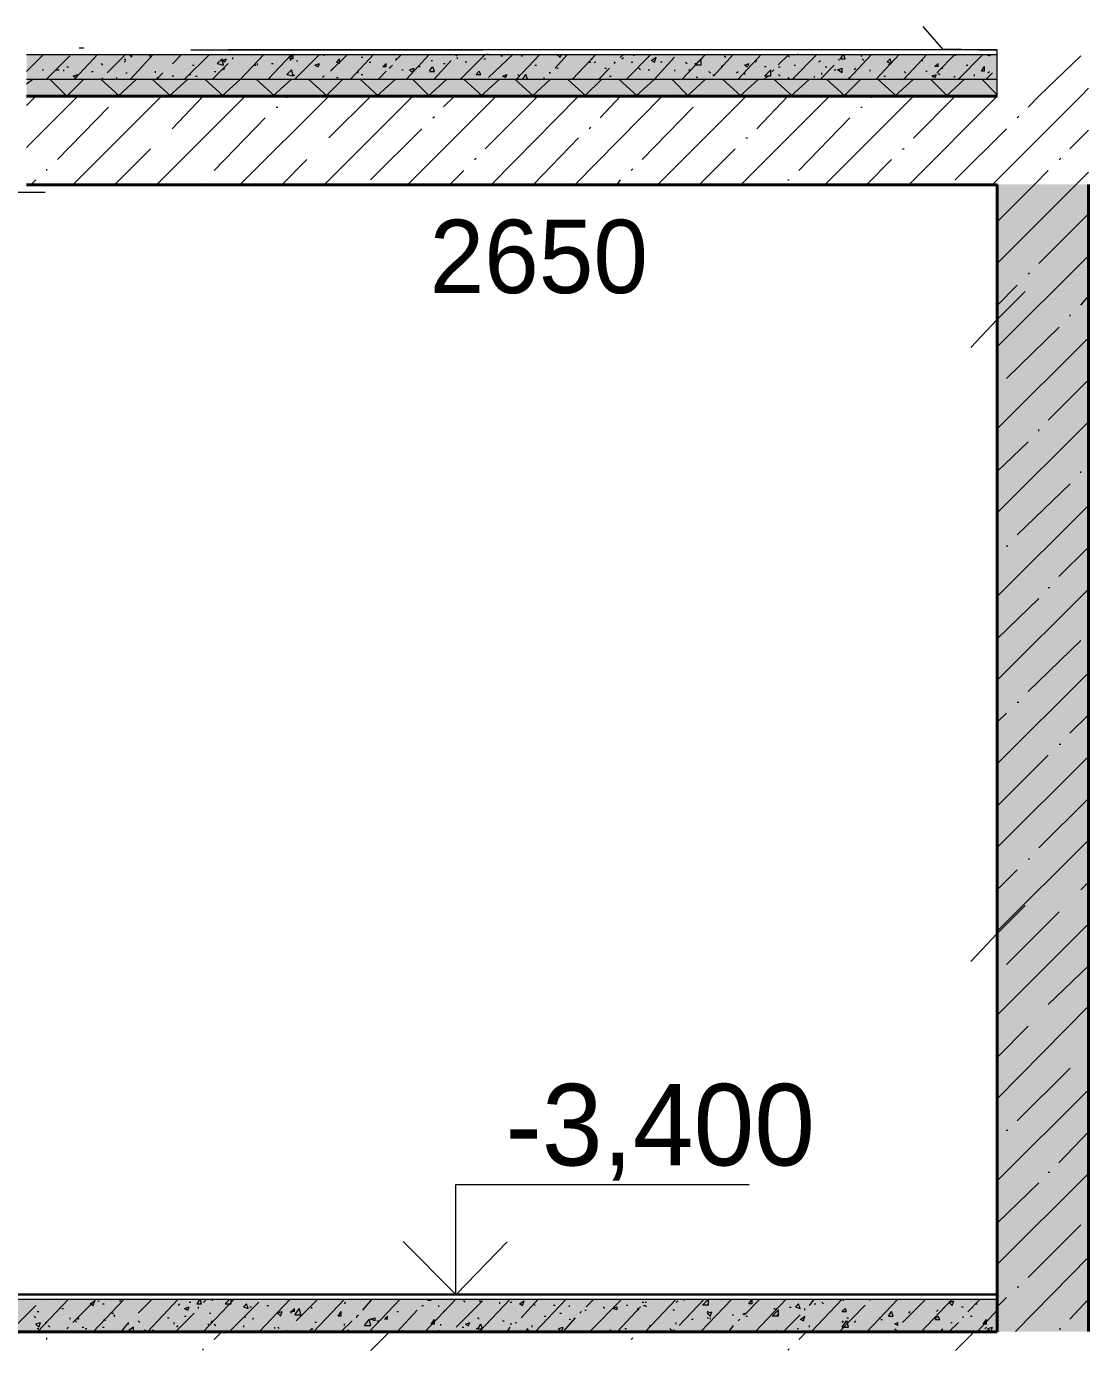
# Model space of a CAD drawing. Header units: millimetres. Extents: x -401725 to 250493, y 305116 to 802890.
# Drawn here: x -375103.129 to -375101.987, y 508948.439 to 508949.862 of the extents above; entities that cross this region are included whole.
import ezdxf

# ---------------------------------------------------------------- set-up
doc = ezdxf.new("R2010")
doc.units = ezdxf.units.MM
doc.layers.add('PDF _Геометрия', color=7, linetype='Continuous', true_color=0x1d1d1d)
doc.layers.add('PDF _Сплошная заливка', color=7, linetype='Continuous', true_color=0xffffff)
doc.layers.add('PDF _Текст', color=7, linetype='Continuous')

msp = doc.modelspace()

# ---------------------------------------------------------------- linework, layer by layer
at = {"color": 7, "lineweight": 30}
msp.add_lwpolyline([(-375103.4005, 508948.4991), (-375102.0854, 508948.499), (-375102.0857, 508949.6922), (-375103.1288, 508949.6922)], dxfattribs=at)
at = {"layer": 'PDF _Геометрия', "color": 7, "lineweight": 9}
for points in [[(-375102.1654, 508949.8623), (-375102.1438, 508949.8374)], [(-375103.1286, 508949.8323), (-375102.0854, 508949.8323), (-375102.0854, 508949.8373)], [(-375103.0672, 508949.8391), (-375103.0721, 508949.8391)], [(-375102.9521, 508949.8373), (-375102.8205, 508949.8373)], [(-375102.8922, 508949.8373), (-375102.9122, 508949.8373)], [(-375102.1053, 508949.8373), (-375102.0854, 508949.8373), (-375102.912, 508949.8373)], [(-375102.8721, 508949.8373), (-375102.8921, 508949.8373)], [(-375102.8522, 508949.8374), (-375102.5371, 508949.8374)], [(-375102.8203, 508949.8373), (-375102.6387, 508949.8373)], [(-375102.699, 508949.8374), (-375102.5806, 508949.8374)], [(-375102.5372, 508949.8374), (-375102.1438, 508949.8374)], [(-375102.1239, 508949.8375), (-375102.1439, 508949.8375)], [(-375103.1286, 508949.8057), (-375102.0854, 508949.8057), (-375102.0854, 508949.8323)], [(-375102.0854, 508949.7872), (-375102.0854, 508949.8057)], [(-375103.1287, 508949.7872), (-375102.0854, 508949.7872)], [(-375103.0422, 508949.6924), (-375103.1088, 508949.6924)], [(-375102.1755, 508949.6925), (-375102.9639, 508949.6925)], [(-375102.0854, 508949.5739), (-375102.0854, 508949.6922)], [(-375102.0854, 508949.4957), (-375102.0854, 508949.5739)], [(-375101.9873, 508949.5742), (-375101.9873, 508949.4958)], [(-375105.2737, 508948.499), (-375102.0854, 508948.499), (-375102.0854, 508949.4956)], [(-375102.0854, 508948.929), (-375102.0854, 508948.8873), (-375102.0854, 508948.8406)], [(-375102.6673, 508948.4991), (-375102.6673, 508948.6175)], [(-375102.6672, 508948.6174), (-375102.3521, 508948.6174)], [(-375105.2737, 508948.4939), (-375102.0854, 508948.4939), (-375102.0854, 508948.499)], [(-375102.8553, 508948.4989), (-375102.7887, 508948.4989)], [(-375102.7889, 508948.4991), (-375102.6673, 508948.4991)], [(-375102.7272, 508948.4992), (-375102.6088, 508948.4992)], [(-375102.0854, 508948.459), (-375102.0854, 508948.4939)], [(-375105.2737, 508948.459), (-375102.0854, 508948.459)]]:
    msp.add_lwpolyline(points, dxfattribs=at)
at = {"layer": 'PDF _Геометрия', "lineweight": 9}
for points in [[(-375103.1288, 508949.8139), (-375103.1104, 508949.8323)], [(-375103.1072, 508949.8057), (-375103.0821, 508949.8307)], [(-375103.0773, 508949.8057), (-375103.0522, 508949.8325)], [(-375103.0587, 508949.8206), (-375103.0587, 508949.8206)], [(-375103.0487, 508949.8224), (-375103.0471, 508949.8207)], [(-375103.042, 508949.8123), (-375103.0221, 508949.8324)], [(-375103.0405, 508949.8258), (-375103.0405, 508949.8258)], [(-375103.0237, 508949.8272), (-375103.0221, 508949.8272)], [(-375103.0237, 508949.8239), (-375103.0221, 508949.8256)], [(-375103.0189, 508949.8325), (-375103.0155, 508949.8291)], [(-375103.0188, 508949.8323), (-375103.0188, 508949.8323)], [(-375103.0171, 508949.8058), (-375102.9922, 508949.8324)], [(-375103.0155, 508949.8291), (-375103.0155, 508949.8325)], [(-375103.0071, 508949.829), (-375103.0071, 508949.829)], [(-375102.9971, 508949.8306), (-375102.9954, 508949.8306)], [(-375102.987, 508949.8306), (-375102.987, 508949.8306)], [(-375102.972, 508949.8222), (-375102.962, 508949.8322)], [(-375102.9588, 508949.8056), (-375102.9321, 508949.8323)], [(-375102.9504, 508949.8207), (-375102.9487, 508949.8207)], [(-375102.9287, 508949.8057), (-375102.912, 508949.8224)], [(-375102.9239, 508949.8225), (-375102.9172, 508949.8208)], [(-375102.9238, 508949.8223), (-375102.9188, 508949.8273)], [(-375102.9172, 508949.8208), (-375102.9189, 508949.8275)], [(-375102.9189, 508949.8258), (-375102.9139, 508949.8274)], [(-375102.9189, 508949.8258), (-375102.9156, 508949.8241)], [(-375102.9156, 508949.8241), (-375102.9139, 508949.8274)], [(-375102.9088, 508949.8273), (-375102.9088, 508949.8273)], [(-375102.9071, 508949.8273), (-375102.9071, 508949.829)], [(-375102.8988, 508949.8057), (-375102.8737, 508949.8323)], [(-375102.8922, 508949.8325), (-375102.8922, 508949.8325)], [(-375102.8922, 508949.8325), (-375102.8922, 508949.8325)], [(-375102.8838, 508949.8207), (-375102.8822, 508949.8207)], [(-375102.8805, 508949.8207), (-375102.8805, 508949.8223)], [(-375102.8689, 508949.8057), (-375102.8438, 508949.8323)], [(-375102.8653, 508949.8223), (-375102.8637, 508949.8223)], [(-375102.8422, 508949.8275), (-375102.8456, 508949.8275), (-375102.8422, 508949.8325)], [(-375102.8455, 508949.8258), (-375102.8438, 508949.8275)], [(-375102.8422, 508949.8275), (-375102.8422, 508949.8325)], [(-375102.8422, 508949.8325), (-375102.8422, 508949.8325)], [(-375102.8403, 508949.8056), (-375102.8137, 508949.8322)], [(-375102.8387, 508949.8255), (-375102.8371, 508949.8255)], [(-375102.8189, 508949.8207), (-375102.8156, 508949.8192)], [(-375102.8187, 508949.8207), (-375102.8137, 508949.8223)], [(-375102.8154, 508949.819), (-375102.8137, 508949.8223)], [(-375102.8088, 508949.8307), (-375102.8088, 508949.8323)], [(-375102.8055, 508949.8308), (-375102.8055, 508949.8308)], [(-375102.802, 508949.8141), (-375102.7838, 508949.8323)], [(-375102.7922, 508949.8224), (-375102.7956, 508949.824), (-375102.7922, 508949.8274)], [(-375102.7922, 508949.8224), (-375102.7922, 508949.8274)], [(-375102.7805, 508949.8057), (-375102.7556, 508949.8324)], [(-375102.7689, 508949.8291), (-375102.7672, 508949.8291)], [(-375102.7605, 508949.824), (-375102.7588, 508949.824)], [(-375102.7422, 508949.819), (-375102.7456, 508949.819), (-375102.7422, 508949.8224)], [(-375102.7422, 508949.819), (-375102.7422, 508949.8224)], [(-375102.7371, 508949.819), (-375102.7355, 508949.8207)], [(-375102.7322, 508949.8274), (-375102.7306, 508949.8274)], [(-375102.7321, 508949.8257), (-375102.7254, 508949.8324)], [(-375102.7205, 508949.8058), (-375102.6955, 508949.8325)], [(-375102.7189, 508949.8307), (-375102.7189, 508949.8307)], [(-375102.702, 508949.8222), (-375102.702, 508949.8222)], [(-375102.6939, 508949.8258), (-375102.6923, 508949.8258)], [(-375102.6905, 508949.8057), (-375102.6722, 508949.8257)], [(-375102.6806, 508949.8226), (-375102.6789, 508949.8226)], [(-375102.667, 508949.8305), (-375102.6654, 508949.8322)], [(-375102.6654, 508949.8274), (-375102.6654, 508949.8289)], [(-375102.6622, 508949.8057), (-375102.6355, 508949.8324)], [(-375102.6573, 508949.8242), (-375102.6556, 508949.8242)], [(-375102.6372, 508949.8274), (-375102.6355, 508949.8274)], [(-375102.6339, 508949.8324), (-375102.6322, 508949.8324)], [(-375102.6322, 508949.8074), (-375102.6056, 508949.8325)], [(-375102.619, 508949.8308), (-375102.6173, 508949.8308)], [(-375102.6189, 508949.8225), (-375102.6189, 508949.8225)], [(-375102.602, 508949.8055), (-375102.5771, 508949.8323)], [(-375102.5972, 508949.8308), (-375102.5955, 508949.8308)], [(-375102.5823, 508949.8207), (-375102.5806, 508949.8207)], [(-375102.5605, 508949.8175), (-375102.5472, 508949.8323)], [(-375102.559, 508949.8325), (-375102.5556, 508949.8291)], [(-375102.5589, 508949.8291), (-375102.5589, 508949.8291)], [(-375102.5554, 508949.8289), (-375102.5537, 508949.8323)], [(-375102.542, 508949.8056), (-375102.517, 508949.8323)], [(-375102.5239, 508949.824), (-375102.5222, 508949.824)], [(-375102.5223, 508949.8274), (-375102.5206, 508949.8274)], [(-375102.5187, 508949.824), (-375102.517, 508949.824)], [(-375102.4973, 508949.8225), (-375102.4956, 508949.8242)], [(-375102.4905, 508949.829), (-375102.4871, 508949.8323)], [(-375102.4888, 508949.8274), (-375102.4871, 508949.829)], [(-375102.484, 508949.8057), (-375102.4573, 508949.8324)], [(-375102.4839, 508949.8258), (-375102.4839, 508949.8258)], [(-375102.4804, 508949.8322), (-375102.4787, 508949.8322)], [(-375102.4788, 508949.824), (-375102.4771, 508949.824)], [(-375102.4787, 508949.8322), (-375102.4787, 508949.8322)], [(-375102.4772, 508949.8324), (-375102.4755, 508949.8307)], [(-375102.4605, 508949.8258), (-375102.4605, 508949.8258)], [(-375102.4572, 508949.8257), (-375102.4521, 508949.8291)], [(-375102.4571, 508949.8257), (-375102.4537, 508949.824)], [(-375102.4539, 508949.8058), (-375102.4323, 508949.8291)], [(-375102.4538, 508949.824), (-375102.4521, 508949.8291)], [(-375102.4473, 508949.8241), (-375102.4456, 508949.8241)], [(-375102.4339, 508949.8291), (-375102.4339, 508949.8291)], [(-375102.4239, 508949.8058), (-375102.3989, 508949.8323)], [(-375102.4204, 508949.824), (-375102.4187, 508949.8223)], [(-375102.4106, 508949.8224), (-375102.4089, 508949.8224)], [(-375102.4037, 508949.8206), (-375102.4103, 508949.8206), (-375102.4037, 508949.8274)], [(-375102.4037, 508949.8206), (-375102.4037, 508949.8274)], [(-375102.3904, 508949.809), (-375102.3687, 508949.8324)], [(-375102.3821, 508949.819), (-375102.3804, 508949.8207)], [(-375102.3788, 508949.8307), (-375102.3771, 508949.8291)], [(-375102.3722, 508949.8208), (-375102.3722, 508949.8208)], [(-375102.3637, 508949.8056), (-375102.3388, 508949.8325)], [(-375102.3572, 508949.8207), (-375102.3538, 508949.819)], [(-375102.357, 508949.8207), (-375102.3521, 508949.8224)], [(-375102.3538, 508949.819), (-375102.3521, 508949.8224)], [(-375102.3454, 508949.8239), (-375102.3437, 508949.8256)], [(-375102.3207, 508949.8209), (-375102.3089, 508949.8324)], [(-375102.3089, 508949.8292), (-375102.3089, 508949.8307)], [(-375102.3055, 508949.8057), (-375102.2788, 508949.8324)], [(-375102.3038, 508949.8206), (-375102.3021, 508949.8206)], [(-375102.3006, 508949.8324), (-375102.2989, 508949.8324)], [(-375102.2989, 508949.8324), (-375102.2989, 508949.8324)], [(-375102.2772, 508949.8241), (-375102.2755, 508949.8256)], [(-375102.2755, 508949.8057), (-375102.2606, 508949.8208)], [(-375102.2554, 508949.8257), (-375102.2554, 508949.8274)], [(-375102.2539, 508949.8275), (-375102.2505, 508949.8324)], [(-375102.2538, 508949.8275), (-375102.2489, 508949.8275)], [(-375102.2489, 508949.8275), (-375102.2506, 508949.8324)], [(-375102.2505, 508949.8324), (-375102.2505, 508949.8324)], [(-375102.2454, 508949.8055), (-375102.2204, 508949.8323)], [(-375102.2321, 508949.8307), (-375102.2304, 508949.8307)], [(-375102.2305, 508949.8274), (-375102.2288, 508949.8256)], [(-375102.2155, 508949.8056), (-375102.1905, 508949.8324)], [(-375102.204, 508949.824), (-375102.2005, 508949.8274)], [(-375102.2038, 508949.8241), (-375102.1989, 508949.8225)], [(-375102.2022, 508949.8208), (-375102.2005, 508949.8225)], [(-375102.1989, 508949.8225), (-375102.2006, 508949.8275)], [(-375102.1857, 508949.8058), (-375102.1606, 508949.8324)], [(-375102.1672, 508949.8258), (-375102.1655, 508949.8258)], [(-375102.1489, 508949.8192), (-375102.1523, 508949.8192), (-375102.1489, 508949.8224)], [(-375102.1504, 508949.8124), (-375102.1305, 508949.8324)], [(-375102.1489, 508949.8192), (-375102.1489, 508949.8224)], [(-375102.1305, 508949.8307), (-375102.1288, 508949.8325)], [(-375102.1272, 508949.8058), (-375102.1006, 508949.8325)], [(-375102.1189, 508949.8208), (-375102.1171, 508949.8208)], [(-375102.0972, 508949.8323), (-375102.0938, 508949.8308)], [(-375102.0939, 508949.8306), (-375102.0921, 508949.8323)], [(-375102.0405, 508949.7872), (-375101.9954, 508949.8306)], [(-375103.112, 508949.8155), (-375103.1104, 508949.8155)], [(-375103.0971, 508949.8156), (-375103.0954, 508949.8156)], [(-375103.0954, 508949.8157), (-375103.0938, 508949.8157)], [(-375103.0889, 508949.8158), (-375103.0889, 508949.8141)], [(-375103.0854, 508949.819), (-375103.0837, 508949.819)], [(-375103.0789, 508949.8092), (-375103.0756, 508949.8074)], [(-375103.0787, 508949.809), (-375103.0737, 508949.8106)], [(-375103.0753, 508949.8073), (-375103.0737, 508949.8106)], [(-375103.0588, 508949.8139), (-375103.0571, 508949.8139)], [(-375103.0471, 508949.8056), (-375103.0471, 508949.8072)], [(-375103.0321, 508949.8073), (-375103.0321, 508949.8056)], [(-375103.0221, 508949.8124), (-375103.0204, 508949.8124)], [(-375102.9905, 508949.8141), (-375102.9905, 508949.8124)], [(-375102.9888, 508949.8058), (-375102.9821, 508949.8124)], [(-375102.9887, 508949.8073), (-375102.987, 508949.8073)], [(-375102.9838, 508949.8106), (-375102.9838, 508949.8106)], [(-375102.9772, 508949.8175), (-375102.9772, 508949.8175)], [(-375102.9721, 508949.8091), (-375102.9704, 508949.8091)], [(-375102.9539, 508949.8108), (-375102.9522, 508949.8108)], [(-375102.9522, 508949.8125), (-375102.9522, 508949.8125)], [(-375102.9471, 508949.809), (-375102.9454, 508949.809)], [(-375102.927, 508949.8139), (-375102.9253, 508949.8139)], [(-375102.9172, 508949.8158), (-375102.9156, 508949.8174)], [(-375102.9088, 508949.8073), (-375102.9088, 508949.8073)], [(-375102.8489, 508949.8108), (-375102.8438, 508949.8158)], [(-375102.8489, 508949.8107), (-375102.8422, 508949.8091)], [(-375102.8422, 508949.8091), (-375102.8439, 508949.8158)], [(-375102.8423, 508949.8107), (-375102.8406, 508949.8091)], [(-375102.8105, 508949.8074), (-375102.8088, 508949.8091)], [(-375102.8072, 508949.8091), (-375102.8072, 508949.8091)], [(-375102.8004, 508949.8172), (-375102.8004, 508949.8157)], [(-375102.7955, 508949.8075), (-375102.7939, 508949.8075)], [(-375102.7738, 508949.8123), (-375102.7721, 508949.814)], [(-375102.7689, 508949.8108), (-375102.7672, 508949.8108)], [(-375102.7506, 508949.8058), (-375102.7422, 508949.8142)], [(-375102.7388, 508949.8173), (-375102.7371, 508949.819)], [(-375102.7255, 508949.8156), (-375102.7238, 508949.8156)], [(-375102.7171, 508949.8157), (-375102.7121, 508949.8174)], [(-375102.7171, 508949.8155), (-375102.7137, 508949.8124)], [(-375102.7138, 508949.8124), (-375102.7121, 508949.8174)], [(-375102.7072, 508949.8191), (-375102.7056, 508949.8191)], [(-375102.6956, 508949.8142), (-375102.6923, 508949.819)], [(-375102.6954, 508949.814), (-375102.6904, 508949.814)], [(-375102.6904, 508949.814), (-375102.692, 508949.819)], [(-375102.6456, 508949.8107), (-375102.6423, 508949.8141)], [(-375102.6454, 508949.8107), (-375102.6404, 508949.8107)], [(-375102.6404, 508949.8107), (-375102.6421, 508949.8139)], [(-375102.6306, 508949.809), (-375102.6306, 508949.809)], [(-375102.6172, 508949.809), (-375102.6121, 508949.8107)], [(-375102.6171, 508949.809), (-375102.6137, 508949.8074)], [(-375102.6138, 508949.8074), (-375102.6121, 508949.8107)], [(-375102.6005, 508949.8107), (-375102.5988, 508949.8091)], [(-375102.5955, 508949.8141), (-375102.5955, 508949.8141)], [(-375102.5954, 508949.8055), (-375102.592, 508949.8106)], [(-375102.5904, 508949.8057), (-375102.5921, 508949.8106)], [(-375102.5722, 508949.8058), (-375102.5722, 508949.8074)], [(-375102.5589, 508949.8191), (-375102.5589, 508949.8191)], [(-375102.5589, 508949.8174), (-375102.5572, 508949.8174)], [(-375102.5488, 508949.8141), (-375102.5488, 508949.8141)], [(-375102.5439, 508949.8192), (-375102.5439, 508949.8192)], [(-375102.5222, 508949.8174), (-375102.5222, 508949.8174)], [(-375102.5137, 508949.8057), (-375102.5021, 508949.8174)], [(-375102.507, 508949.8173), (-375102.5054, 508949.8173)], [(-375102.5021, 508949.8089), (-375102.5005, 508949.8089)], [(-375102.4706, 508949.8175), (-375102.4689, 508949.8158)], [(-375102.4606, 508949.8157), (-375102.4589, 508949.8157)], [(-375102.4521, 508949.8106), (-375102.4521, 508949.8106)], [(-375102.4323, 508949.8158), (-375102.4323, 508949.8141)], [(-375102.4171, 508949.8157), (-375102.4154, 508949.8157)], [(-375102.409, 508949.8076), (-375102.4073, 508949.8076)], [(-375102.3954, 508949.8139), (-375102.3937, 508949.8122)], [(-375102.3904, 508949.8091), (-375102.3904, 508949.8106)], [(-375102.3655, 508949.8125), (-375102.3638, 508949.814)], [(-375102.357, 508949.8123), (-375102.357, 508949.8106)], [(-375102.3356, 508949.8191), (-375102.3339, 508949.8191)], [(-375102.3288, 508949.809), (-375102.3354, 508949.809), (-375102.3288, 508949.8156)], [(-375102.3354, 508949.8055), (-375102.332, 508949.8089)], [(-375102.3288, 508949.809), (-375102.3288, 508949.8156)], [(-375102.3272, 508949.814), (-375102.3255, 508949.8157)], [(-375102.3204, 508949.819), (-375102.3187, 508949.819)], [(-375102.3204, 508949.8107), (-375102.3187, 508949.809)], [(-375102.3106, 508949.8123), (-375102.3106, 508949.8123)], [(-375102.3106, 508949.8058), (-375102.3089, 508949.8075)], [(-375102.2973, 508949.8175), (-375102.2973, 508949.8175)], [(-375102.282, 508949.8089), (-375102.282, 508949.8073)], [(-375102.2739, 508949.8107), (-375102.2739, 508949.8124)], [(-375102.2704, 508949.819), (-375102.2687, 508949.819)], [(-375102.2607, 508949.8158), (-375102.2589, 508949.8158)], [(-375102.2522, 508949.8123), (-375102.2571, 508949.8157), (-375102.2522, 508949.8174)], [(-375102.2522, 508949.8123), (-375102.2522, 508949.8174)], [(-375102.2454, 508949.8073), (-375102.2437, 508949.8056)], [(-375102.2389, 508949.8158), (-375102.2372, 508949.8173)], [(-375102.2223, 508949.8158), (-375102.2223, 508949.8141)], [(-375102.2071, 508949.8089), (-375102.2054, 508949.8089)], [(-375102.1955, 508949.7874), (-375102.1755, 508949.8058)], [(-375102.1854, 508949.8139), (-375102.1837, 508949.8122)], [(-375102.1623, 508949.8142), (-375102.1606, 508949.8142)], [(-375102.1556, 508949.809), (-375102.1522, 508949.8073)], [(-375102.1555, 508949.8091), (-375102.1506, 508949.8108)], [(-375102.1554, 508949.8074), (-375102.1554, 508949.8074)], [(-375102.1523, 508949.8074), (-375102.1506, 508949.8108)], [(-375102.1487, 508949.8122), (-375102.147, 508949.8107)], [(-375102.1455, 508949.8174), (-375102.1438, 508949.8174)], [(-375102.1322, 508949.8073), (-375102.1305, 508949.809)], [(-375102.1103, 508949.8107), (-375102.1103, 508949.809)], [(-375102.0989, 508949.8141), (-375102.1024, 508949.8141), (-375102.0989, 508949.8192)], [(-375102.0989, 508949.8141), (-375102.0989, 508949.8192)], [(-375102.0972, 508949.8057), (-375102.0905, 508949.8124)], [(-375102.0955, 508949.8123), (-375102.0938, 508949.814)], [(-375102.0854, 508949.8173), (-375102.0854, 508949.819)], [(-375103.1287, 508949.8006), (-375103.122, 508949.8055)], [(-375103.0854, 508949.7873), (-375103.1036, 508949.8055)], [(-375103.0854, 508949.7874), (-375103.0672, 508949.8057)], [(-375103.0289, 508949.7875), (-375103.0488, 508949.8058)], [(-375103.0303, 508949.7873), (-375103.0104, 508949.8056)], [(-375102.9737, 508949.7873), (-375102.9937, 508949.8056)], [(-375102.9755, 508949.7873), (-375102.9555, 508949.8057)], [(-375102.9172, 508949.7874), (-375102.9372, 508949.8058)], [(-375102.9187, 508949.7873), (-375102.8987, 508949.8057)], [(-375102.862, 508949.7874), (-375102.8821, 508949.8056)], [(-375102.8639, 508949.7874), (-375102.8438, 508949.8057)], [(-375102.8055, 508949.7875), (-375102.8256, 508949.8057)], [(-375102.8071, 508949.7873), (-375102.7887, 508949.8056)], [(-375102.7504, 508949.7872), (-375102.7703, 508949.8057)], [(-375102.7521, 508949.7875), (-375102.7322, 508949.8058)], [(-375102.6955, 508949.7875), (-375102.7138, 508949.8058)], [(-375102.697, 508949.7872), (-375102.677, 508949.8057)], [(-375102.6387, 508949.7873), (-375102.6588, 508949.8057)], [(-375102.6406, 508949.7873), (-375102.6205, 508949.8057)], [(-375102.5839, 508949.7874), (-375102.6039, 508949.8057)], [(-375102.5854, 508949.7872), (-375102.5654, 508949.8056)], [(-375102.5271, 508949.7874), (-375102.5472, 508949.8056)], [(-375102.5289, 508949.7875), (-375102.5105, 508949.8057)], [(-375102.4722, 508949.7873), (-375102.4921, 508949.8058)], [(-375102.4737, 508949.7873), (-375102.4537, 508949.8055)], [(-375102.4171, 508949.7873), (-375102.4353, 508949.8055)], [(-375102.4188, 508949.7875), (-375102.3989, 508949.8058)], [(-375102.3606, 508949.7874), (-375102.3806, 508949.8057)], [(-375102.3621, 508949.7873), (-375102.3421, 508949.8056)], [(-375102.3054, 508949.7873), (-375102.3254, 508949.8056)], [(-375102.3073, 508949.7874), (-375102.2872, 508949.8058)], [(-375102.2489, 508949.7874), (-375102.269, 508949.8057)], [(-375102.2504, 508949.7873), (-375102.2321, 508949.8057)], [(-375102.1937, 508949.7873), (-375102.2137, 508949.8056)], [(-375102.1389, 508949.7873), (-375102.1571, 508949.8058)], [(-375102.1404, 508949.7872), (-375102.1204, 508949.8057)], [(-375102.0854, 508949.7889), (-375102.1021, 508949.8057)], [(-375101.9957, 508949.7875), (-375101.9873, 508949.7958)], [(-375103.1287, 508949.7773), (-375103.1188, 508949.7874)], [(-375103.1286, 508949.7323), (-375103.0737, 508949.7872)], [(-375103.0788, 508949.6922), (-375102.9838, 508949.7873)], [(-375103.0289, 508949.7858), (-375103.0289, 508949.7875)], [(-375102.9888, 508949.6923), (-375102.8938, 508949.7875)], [(-375102.9723, 508949.7524), (-375102.9389, 508949.7874)], [(-375102.899, 508949.6924), (-375102.8039, 508949.7875)], [(-375102.8487, 508949.7857), (-375102.8487, 508949.7872)], [(-375102.8087, 508949.6922), (-375102.7137, 508949.7874)], [(-375102.8039, 508949.7424), (-375102.7588, 508949.7873)], [(-375102.7189, 508949.6923), (-375102.6238, 508949.7873)], [(-375102.6805, 508949.7758), (-375102.6689, 508949.7874)], [(-375102.6357, 508949.7308), (-375102.5806, 508949.7859)], [(-375102.6288, 508949.6924), (-375102.5355, 508949.7873)], [(-375102.5389, 508949.6925), (-375102.4456, 508949.7874)], [(-375102.512, 508949.7639), (-375102.4904, 508949.7874)], [(-375102.4503, 508949.6923), (-375102.3554, 508949.7873)], [(-375102.4005, 508949.7858), (-375102.4005, 508949.7875)], [(-375102.3605, 508949.6924), (-375102.2655, 508949.7874)], [(-375102.3438, 508949.7524), (-375102.3106, 508949.7874)], [(-375102.2705, 508949.6925), (-375102.1755, 508949.7874)], [(-375102.2204, 508949.7856), (-375102.2204, 508949.7873)], [(-375102.1804, 508949.6922), (-375102.0854, 508949.7872)], [(-375102.1755, 508949.7423), (-375102.1305, 508949.7873)], [(-375102.0903, 508949.6923), (-375101.9954, 508949.7872)], [(-375102.0522, 508949.7757), (-375102.0405, 508949.7874)], [(-375103.0955, 508949.7191), (-375103.0405, 508949.7757)], [(-375102.927, 508949.7073), (-375102.8721, 508949.7639)], [(-375102.8605, 508949.7756), (-375102.8588, 508949.7756)], [(-375102.692, 508949.7639), (-375102.6904, 508949.7656)], [(-375102.4672, 508949.7191), (-375102.4122, 508949.7757)], [(-375102.2987, 508949.7073), (-375102.2437, 508949.7639)], [(-375102.2321, 508949.7756), (-375102.2304, 508949.7756)], [(-375102.064, 508949.7641), (-375102.0623, 508949.7658)], [(-375102.759, 508949.6974), (-375102.7039, 508949.7524)], [(-375102.5239, 508949.7525), (-375102.5222, 508949.754)], [(-375102.1306, 508949.6974), (-375102.0756, 508949.7524)], [(-375102.0073, 508949.7308), (-375101.9873, 508949.7509)], [(-375102.9838, 508949.7424), (-375102.9838, 508949.7424)], [(-375102.5839, 508949.6924), (-375102.5355, 508949.7425)], [(-375102.3555, 508949.7424), (-375102.3538, 508949.7424)], [(-375103.0337, 508949.6923), (-375102.9954, 508949.7306)], [(-375102.8156, 508949.7307), (-375102.8156, 508949.7307)], [(-375102.6472, 508949.7191), (-375102.6455, 508949.7208)], [(-375102.4054, 508949.6924), (-375102.3671, 508949.7307)], [(-375102.1873, 508949.7308), (-375102.1856, 508949.7308)], [(-375102.0189, 508949.719), (-375102.0172, 508949.7207)], [(-375103.1071, 508949.7074), (-375103.1071, 508949.709)], [(-375102.8539, 508949.6924), (-375102.8273, 508949.7191)], [(-375102.6738, 508949.6924), (-375102.6588, 508949.7074)], [(-375102.4788, 508949.7074), (-375102.4771, 508949.7091)], [(-375102.2257, 508949.6924), (-375102.1989, 508949.7191)], [(-375102.0455, 508949.6923), (-375102.0305, 508949.7074)], [(-375103.1237, 508949.6923), (-375103.1188, 508949.6974)], [(-375102.9389, 508949.6974), (-375102.9389, 508949.6974)], [(-375102.4938, 508949.6923), (-375102.4904, 508949.6974)], [(-375102.3106, 508949.6974), (-375102.3089, 508949.6974)], [(-375102.0856, 508949.6074), (-375102.0006, 508949.6924)], [(-375102.0855, 508949.6524), (-375102.0454, 508949.6923)], [(-375102.0007, 508949.6924), (-375101.9873, 508949.7058)], [(-375102.0406, 508949.6074), (-375101.9873, 508949.6609)], [(-375102.0857, 508949.5174), (-375101.9873, 508949.6158)], [(-375102.0523, 508949.5959), (-375102.0506, 508949.5974)], [(-375102.0856, 508949.5624), (-375102.0639, 508949.5841)], [(-375101.9957, 508949.5625), (-375101.9873, 508949.5724)], [(-375102.0071, 508949.5507), (-375102.0071, 508949.5523)], [(-375102.0755, 508949.484), (-375102.0188, 508949.539)], [(-375102.0857, 508949.4292), (-375101.9873, 508949.5276)], [(-375102.0306, 508949.4391), (-375101.9873, 508949.4825)], [(-375102.0857, 508949.3392), (-375101.9873, 508949.4374)], [(-375102.0405, 508949.4273), (-375102.0405, 508949.4291)], [(-375102.0856, 508949.384), (-375102.0522, 508949.4157)], [(-375101.9954, 508949.3824), (-375101.9954, 508949.3839)], [(-375102.0638, 508949.3157), (-375102.0071, 508949.3707)], [(-375102.0857, 508949.2492), (-375101.9873, 508949.3474)], [(-375102.0757, 508949.3041), (-375102.0739, 508949.3041)], [(-375102.019, 508949.2708), (-375101.9873, 508949.3025)], [(-375102.0857, 508949.1591), (-375101.9873, 508949.2575)], [(-375102.0306, 508949.2591), (-375102.0288, 508949.2591)], [(-375102.0855, 508949.204), (-375102.0405, 508949.2473)], [(-375102.0522, 508949.1473), (-375101.9954, 508949.2023)], [(-375102.0857, 508949.0691), (-375101.9873, 508949.1675)], [(-375102.0855, 508949.1142), (-375102.0756, 508949.1241)], [(-375102.064, 508949.1358), (-375102.0623, 508949.1358)], [(-375102.0073, 508949.1025), (-375101.9873, 508949.1224)], [(-375102.0189, 508949.0908), (-375102.0172, 508949.0908)], [(-375102.0857, 508948.9791), (-375101.9873, 508949.0775)], [(-375102.0854, 508949.0241), (-375102.0305, 508949.079)], [(-375102.0406, 508948.9791), (-375101.9873, 508949.0324)], [(-375102.0857, 508948.8892), (-375101.9873, 508948.9875)], [(-375102.0523, 508948.9674), (-375102.0506, 508948.9674)], [(-375102.0856, 508948.9342), (-375102.0639, 508948.9557)], [(-375101.9957, 508948.934), (-375101.9873, 508948.9425)], [(-375102.0755, 508948.8539), (-375102.0188, 508948.9106)], [(-375102.0071, 508948.9223), (-375102.0071, 508948.9223)], [(-375102.0857, 508948.7992), (-375101.9873, 508948.8976)], [(-375102.0306, 508948.8108), (-375101.9873, 508948.8525)], [(-375102.0857, 508948.7092), (-375101.9873, 508948.8091)], [(-375102.0405, 508948.799), (-375102.0405, 508948.799)], [(-375102.0856, 508948.754), (-375102.0522, 508948.7874)], [(-375101.9954, 508948.7539), (-375101.9954, 508948.7539)], [(-375102.0638, 508948.6858), (-375102.0071, 508948.7423)], [(-375102.0857, 508948.6208), (-375101.9873, 508948.7192)], [(-375102.0757, 508948.6758), (-375102.0739, 508948.6758)], [(-375102.019, 508948.6408), (-375101.9873, 508948.6741)], [(-375102.0857, 508948.5308), (-375101.9873, 508948.6292)], [(-375102.0306, 508948.6307), (-375102.0288, 508948.6307)], [(-375102.0855, 508948.5757), (-375102.0405, 508948.619)], [(-375102.0522, 508948.5173), (-375101.9954, 508948.574)], [(-375102.0656, 508948.4592), (-375101.9873, 508948.5392)], [(-375102.064, 508948.5075), (-375102.0623, 508948.5075)], [(-375103.1471, 508948.4589), (-375103.1188, 508948.4873)], [(-375103.1171, 508948.459), (-375103.0837, 508948.4939)], [(-375103.1139, 508948.4925), (-375103.1139, 508948.4925)], [(-375103.1071, 508948.4923), (-375103.1071, 508948.4923)], [(-375103.0921, 508948.4856), (-375103.0921, 508948.484)], [(-375103.0905, 508948.4841), (-375103.0889, 508948.4841)], [(-375103.0789, 508948.469), (-375103.0538, 508948.4941)], [(-375103.0605, 508948.489), (-375103.0555, 508948.4924)], [(-375103.0604, 508948.489), (-375103.0571, 508948.4873)], [(-375103.0571, 508948.4589), (-375103.0237, 508948.494)], [(-375103.0571, 508948.4874), (-375103.0555, 508948.4924)], [(-375103.0522, 508948.4924), (-375103.0506, 508948.4924)], [(-375103.0471, 508948.4889), (-375103.0454, 508948.4889)], [(-375103.0289, 508948.4924), (-375103.0272, 508948.4924)], [(-375103.0088, 508948.479), (-375102.9938, 508948.4939)], [(-375103.0006, 508948.4842), (-375103.0006, 508948.4842)], [(-375102.9989, 508948.4591), (-375102.9656, 508948.494)], [(-375102.9938, 508948.484), (-375102.9938, 508948.484)], [(-375102.9656, 508948.4875), (-375102.9639, 508948.4891)], [(-375102.9589, 508948.4841), (-375102.9539, 508948.4857)], [(-375102.9588, 508948.484), (-375102.9555, 508948.4823)], [(-375102.9555, 508948.4824), (-375102.9539, 508948.4857)], [(-375102.9539, 508948.4908), (-375102.9522, 508948.4908)], [(-375102.9456, 508948.489), (-375102.9406, 508948.489)], [(-375102.9455, 508948.4891), (-375102.9422, 508948.4941)], [(-375102.9438, 508948.484), (-375102.9438, 508948.4857)], [(-375102.9406, 508948.489), (-375102.9422, 508948.494)], [(-375102.9389, 508948.4591), (-375102.9055, 508948.494)], [(-375102.9387, 508948.4905), (-375102.9354, 508948.4939)], [(-375102.9289, 508948.4924), (-375102.9289, 508948.4941)], [(-375102.9154, 508948.4889), (-375102.9104, 508948.4939)], [(-375102.9154, 508948.489), (-375102.9088, 508948.489)], [(-375102.909, 508948.4607), (-375102.8789, 508948.4908)], [(-375102.9088, 508948.489), (-375102.9088, 508948.494)], [(-375102.8956, 508948.4857), (-375102.8906, 508948.484)], [(-375102.8955, 508948.4858), (-375102.8922, 508948.4891)], [(-375102.8906, 508948.484), (-375102.8922, 508948.4891)], [(-375102.8887, 508948.4857), (-375102.887, 508948.4857)], [(-375102.8787, 508948.459), (-375102.8455, 508948.4939)], [(-375102.8705, 508948.4874), (-375102.8688, 508948.4874)], [(-375102.8406, 508948.4809), (-375102.8439, 508948.4809), (-375102.8406, 508948.4842)], [(-375102.8438, 508948.4907), (-375102.8438, 508948.4907)], [(-375102.8406, 508948.4809), (-375102.8406, 508948.4842)], [(-375102.8404, 508948.4774), (-375102.8354, 508948.4839)], [(-375102.8388, 508948.4708), (-375102.8156, 508948.4942)], [(-375102.8338, 508948.4773), (-375102.8355, 508948.484)], [(-375102.8221, 508948.4839), (-375102.8221, 508948.4856)], [(-375102.8204, 508948.459), (-375102.7871, 508948.494)], [(-375102.8039, 508948.4875), (-375102.8039, 508948.4875)], [(-375102.7871, 508948.4891), (-375102.7854, 508948.4908)], [(-375102.7672, 508948.4824), (-375102.7572, 508948.494)], [(-375102.7604, 508948.4589), (-375102.727, 508948.494)], [(-375102.7305, 508948.459), (-375102.7088, 508948.4823)], [(-375102.7121, 508948.4823), (-375102.7121, 508948.4823)], [(-375102.7037, 508948.4872), (-375102.702, 508948.4872)], [(-375102.7005, 508948.4591), (-375102.6673, 508948.4942)], [(-375102.6971, 508948.4924), (-375102.6971, 508948.4941)], [(-375102.6956, 508948.4941), (-375102.6939, 508948.4924)], [(-375102.6955, 508948.494), (-375102.6955, 508948.4923)], [(-375102.6955, 508948.4923), (-375102.6955, 508948.494)], [(-375102.6855, 508948.4857), (-375102.6855, 508948.4874)], [(-375102.6806, 508948.4807), (-375102.6789, 508948.4824)], [(-375102.667, 508948.4639), (-375102.6387, 508948.4924)], [(-375102.6589, 508948.4925), (-375102.6572, 508948.4908)], [(-375102.6439, 508948.4857), (-375102.6439, 508948.4857)], [(-375102.6422, 508948.4591), (-375102.6089, 508948.4941)], [(-375102.6421, 508948.4922), (-375102.6404, 508948.4922)], [(-375102.6205, 508948.4907), (-375102.6205, 508948.4892)], [(-375102.6089, 508948.4909), (-375102.6072, 508948.4909)], [(-375102.599, 508948.4892), (-375102.5939, 508948.4924)], [(-375102.5989, 508948.4891), (-375102.5955, 508948.4874)], [(-375102.5971, 508948.4739), (-375102.5787, 508948.494)], [(-375102.5956, 508948.4875), (-375102.5939, 508948.4924)], [(-375102.5839, 508948.4891), (-375102.5822, 508948.4874)], [(-375102.5822, 508948.459), (-375102.5488, 508948.4941)], [(-375102.5622, 508948.4875), (-375102.5605, 508948.4875)], [(-375102.5456, 508948.4874), (-375102.5456, 508948.4857)], [(-375102.5288, 508948.4824), (-375102.5271, 508948.4824)], [(-375102.5272, 508948.4859), (-375102.5189, 508948.4941)], [(-375102.5237, 508948.459), (-375102.4888, 508948.494)], [(-375102.5089, 508948.4858), (-375102.5073, 508948.4841)], [(-375102.5005, 508948.4824), (-375102.5005, 508948.4824)], [(-375102.4939, 508948.4825), (-375102.499, 508948.4842), (-375102.4939, 508948.4859)], [(-375102.494, 508948.4591), (-375102.4689, 508948.4858)], [(-375102.4939, 508948.4825), (-375102.4939, 508948.4859)], [(-375102.484, 508948.4875), (-375102.4823, 508948.4875)], [(-375102.4723, 508948.4841), (-375102.4706, 508948.4824)], [(-375102.4671, 508948.4907), (-375102.4654, 508948.4907)], [(-375102.4655, 508948.4873), (-375102.4638, 508948.4873)], [(-375102.4638, 508948.4908), (-375102.4622, 508948.4908)], [(-375102.4638, 508948.4874), (-375102.4622, 508948.4857)], [(-375102.4637, 508948.459), (-375102.4304, 508948.4939)], [(-375102.434, 508948.4825), (-375102.4323, 508948.4825)], [(-375102.4304, 508948.4906), (-375102.4287, 508948.4923)], [(-375102.4271, 508948.4658), (-375102.4005, 508948.4941)], [(-375102.4222, 508948.4942), (-375102.4222, 508948.4925)], [(-375102.404, 508948.4592), (-375102.3706, 508948.4941)], [(-375102.3956, 508948.4875), (-375102.4022, 508948.4875), (-375102.3956, 508948.4941)], [(-375102.3956, 508948.4875), (-375102.3956, 508948.4941)], [(-375102.3571, 508948.4774), (-375102.3404, 508948.494)], [(-375102.3489, 508948.4892), (-375102.3523, 508948.4892), (-375102.3489, 508948.4941)], [(-375102.3489, 508948.4892), (-375102.3489, 508948.4941)], [(-375102.3455, 508948.4591), (-375102.3122, 508948.494)], [(-375102.3206, 508948.4757), (-375102.3272, 508948.4757), (-375102.3206, 508948.4825)], [(-375102.3256, 508948.4841), (-375102.3239, 508948.4841)], [(-375102.3239, 508948.4824), (-375102.3222, 508948.4841)], [(-375102.3206, 508948.4757), (-375102.3206, 508948.4825)], [(-375102.3138, 508948.4823), (-375102.3138, 508948.4823)], [(-375102.3087, 508948.4856), (-375102.307, 508948.4856)], [(-375102.3023, 508948.4858), (-375102.2989, 508948.4892)], [(-375102.3022, 508948.4857), (-375102.2973, 508948.4842)], [(-375102.2973, 508948.4842), (-375102.299, 508948.4891)], [(-375102.2921, 508948.4823), (-375102.2921, 508948.484)], [(-375102.2873, 508948.4875), (-375102.2856, 508948.4892)], [(-375102.287, 508948.4872), (-375102.282, 508948.494)], [(-375102.2855, 508948.459), (-375102.2522, 508948.4941)], [(-375102.2821, 508948.4891), (-375102.2804, 508948.4891)], [(-375102.274, 508948.4908), (-375102.2723, 508948.4891)], [(-375102.2554, 508948.459), (-375102.2272, 508948.4875)], [(-375102.2523, 508948.4808), (-375102.2489, 508948.4842)], [(-375102.2505, 508948.4923), (-375102.2505, 508948.494)], [(-375102.2473, 508948.4807), (-375102.249, 508948.4841)], [(-375102.2337, 508948.4938), (-375102.2337, 508948.4938)], [(-375102.2337, 508948.4938), (-375102.2337, 508948.4938)], [(-375102.2255, 508948.459), (-375102.1921, 508948.4939)], [(-375102.2223, 508948.4925), (-375102.2223, 508948.4942)], [(-375102.1873, 508948.4691), (-375102.1622, 508948.4942)], [(-375102.167, 508948.4589), (-375102.1337, 508948.494)], [(-375102.1506, 508948.4808), (-375102.1489, 508948.4825)], [(-375102.1438, 508948.4841), (-375102.1421, 508948.4856)], [(-375102.1371, 508948.4906), (-375102.1337, 508948.4874)], [(-375102.137, 508948.4906), (-375102.1321, 508948.4923)], [(-375102.1338, 508948.4874), (-375102.1321, 508948.4923)], [(-375102.1237, 508948.4857), (-375102.122, 508948.4857)], [(-375102.1171, 508948.4806), (-375102.1038, 508948.494)], [(-375102.1088, 508948.489), (-375102.1071, 508948.489)], [(-375102.1071, 508948.459), (-375102.0854, 508948.4822)], [(-375102.0855, 508948.4858), (-375102.0756, 508948.4959)], [(-375102.0073, 508948.4725), (-375101.9873, 508948.4941)], [(-375103.1204, 508948.4757), (-375103.1188, 508948.474)], [(-375103.1189, 508948.4674), (-375103.1139, 508948.4691)], [(-375103.1172, 508948.4808), (-375103.1155, 508948.4808)], [(-375103.1155, 508948.4641), (-375103.1139, 508948.4691)], [(-375103.1088, 508948.469), (-375103.1071, 508948.469)], [(-375103.0821, 508948.4741), (-375103.0821, 508948.4724)], [(-375103.0756, 508948.4709), (-375103.0756, 508948.4692)], [(-375103.0737, 508948.4723), (-375103.072, 508948.4739)], [(-375103.0455, 508948.4724), (-375103.0438, 508948.4707)], [(-375103.037, 508948.4789), (-375103.0354, 508948.4789)], [(-375103.0354, 508948.4773), (-375103.0337, 508948.4756)], [(-375103.0271, 508948.4589), (-375103.0188, 508948.4691)], [(-375103.0139, 508948.4742), (-375103.0139, 508948.4742)], [(-375103.0088, 508948.4708), (-375103.0071, 508948.4691)], [(-375102.9773, 508948.4741), (-375102.9756, 508948.4741)], [(-375102.9704, 508948.469), (-375102.9704, 508948.4673)], [(-375102.9687, 508948.4589), (-375102.9487, 508948.4789)], [(-375102.9588, 508948.4758), (-375102.9571, 508948.4758)], [(-375102.9322, 508948.4791), (-375102.9305, 508948.4791)], [(-375102.9305, 508948.4691), (-375102.9289, 508948.4707)], [(-375102.8938, 508948.474), (-375102.8938, 508948.4757)], [(-375102.8854, 508948.4739), (-375102.8854, 508948.4722)], [(-375102.8589, 508948.4792), (-375102.8539, 508948.4809)], [(-375102.8589, 508948.4791), (-375102.8555, 508948.4757)], [(-375102.8588, 508948.479), (-375102.8572, 508948.4807)], [(-375102.8556, 508948.4758), (-375102.8539, 508948.4809)], [(-375102.8455, 508948.4807), (-375102.8438, 508948.479)], [(-375102.8405, 508948.4773), (-375102.8338, 508948.4773)], [(-375102.8189, 508948.4692), (-375102.8172, 508948.4692)], [(-375102.8004, 508948.4707), (-375102.8004, 508948.4707)], [(-375102.7906, 508948.4758), (-375102.7939, 508948.4758), (-375102.7906, 508948.4808)], [(-375102.7906, 508948.4758), (-375102.7906, 508948.4808)], [(-375102.7906, 508948.4592), (-375102.7789, 508948.4707)], [(-375102.7738, 508948.4757), (-375102.7721, 508948.4774)], [(-375102.7738, 508948.474), (-375102.7738, 508948.4756)], [(-375102.7655, 508948.4656), (-375102.7604, 508948.4723)], [(-375102.7588, 508948.4658), (-375102.7605, 508948.4725)], [(-375102.7539, 508948.4707), (-375102.759, 508948.4724), (-375102.7539, 508948.4741)], [(-375102.7539, 508948.4707), (-375102.7539, 508948.4741)], [(-375102.7521, 508948.4707), (-375102.7504, 508948.4707)], [(-375102.7406, 508948.4725), (-375102.744, 508948.4725), (-375102.7406, 508948.4758)], [(-375102.7406, 508948.4725), (-375102.7406, 508948.4758)], [(-375102.7306, 508948.4809), (-375102.7289, 508948.4809)], [(-375102.7154, 508948.4756), (-375102.7137, 508948.4773)], [(-375102.6904, 508948.4672), (-375102.6937, 508948.4672), (-375102.6904, 508948.4723)], [(-375102.6904, 508948.4672), (-375102.6904, 508948.4723)], [(-375102.6571, 508948.4673), (-375102.6521, 508948.469)], [(-375102.6537, 508948.4657), (-375102.6521, 508948.469)], [(-375102.644, 508948.4742), (-375102.6423, 508948.4725)], [(-375102.6171, 508948.4706), (-375102.6154, 508948.4706)], [(-375102.6037, 508948.4689), (-375102.6021, 508948.4689)], [(-375102.6021, 508948.4807), (-375102.6021, 508948.4807)], [(-375102.5722, 508948.4757), (-375102.5706, 508948.4757)], [(-375102.5722, 508948.4724), (-375102.5722, 508948.4724)], [(-375102.5554, 508948.4789), (-375102.5537, 508948.4789)], [(-375102.5521, 508948.459), (-375102.5388, 508948.474)], [(-375102.5456, 508948.4724), (-375102.5439, 508948.4724)], [(-375102.5371, 508948.4773), (-375102.5371, 508948.4773)], [(-375102.5339, 508948.479), (-375102.5322, 508948.4807)], [(-375102.5037, 508948.4789), (-375102.5037, 508948.4789)], [(-375102.4304, 508948.4673), (-375102.4304, 508948.469)], [(-375102.4139, 508948.4724), (-375102.4122, 508948.4724)], [(-375102.3973, 508948.4807), (-375102.3956, 508948.4807)], [(-375102.3973, 508948.4741), (-375102.3956, 508948.4741)], [(-375102.3972, 508948.4789), (-375102.3921, 508948.4806)], [(-375102.3971, 508948.479), (-375102.3937, 508948.4756)], [(-375102.3956, 508948.469), (-375102.3956, 508948.469)], [(-375102.3938, 508948.4757), (-375102.3921, 508948.4806)], [(-375102.3937, 508948.4724), (-375102.3937, 508948.4739)], [(-375102.3704, 508948.4773), (-375102.3687, 508948.4773)], [(-375102.3639, 508948.4707), (-375102.3622, 508948.4724)], [(-375102.3589, 508948.4791), (-375102.3589, 508948.4791)], [(-375102.3587, 508948.4773), (-375102.357, 508948.479)], [(-375102.3555, 508948.4757), (-375102.3538, 508948.4757)], [(-375102.3223, 508948.4774), (-375102.3206, 508948.4774)], [(-375102.3156, 508948.459), (-375102.2973, 508948.4774)], [(-375102.2971, 508948.4724), (-375102.2937, 508948.4707)], [(-375102.297, 508948.4723), (-375102.2921, 508948.4757)], [(-375102.2938, 508948.4706), (-375102.2921, 508948.4757)], [(-375102.2839, 508948.4757), (-375102.2839, 508948.4757)], [(-375102.2522, 508948.4807), (-375102.2473, 508948.4807)], [(-375102.2522, 508948.4641), (-375102.2473, 508948.4709)], [(-375102.2522, 508948.469), (-375102.2505, 508948.4707)], [(-375102.2471, 508948.474), (-375102.2454, 508948.474)], [(-375102.2454, 508948.464), (-375102.2471, 508948.4706)], [(-375102.2389, 508948.4691), (-375102.2372, 508948.4708)], [(-375102.2155, 508948.4739), (-375102.2155, 508948.4739)], [(-375102.2123, 508948.474), (-375102.2106, 508948.474)], [(-375102.2104, 508948.4723), (-375102.2087, 508948.4723)], [(-375102.2023, 508948.4757), (-375102.1989, 508948.4808)], [(-375102.2022, 508948.4759), (-375102.1973, 508948.4759)], [(-375102.1973, 508948.4759), (-375102.199, 508948.4808)], [(-375102.1921, 508948.4657), (-375102.1955, 508948.4674), (-375102.1921, 508948.4691)], [(-375102.1921, 508948.4657), (-375102.1921, 508948.4691)], [(-375102.1805, 508948.4791), (-375102.1788, 508948.4808)], [(-375102.172, 508948.4706), (-375102.172, 508948.4706)], [(-375102.1671, 508948.479), (-375102.1671, 508948.479)], [(-375102.1538, 508948.4691), (-375102.1538, 508948.4691)], [(-375102.1523, 508948.4725), (-375102.1489, 508948.4759)], [(-375102.152, 508948.4722), (-375102.147, 508948.4722)], [(-375102.147, 508948.4722), (-375102.1487, 508948.4756)], [(-375102.1373, 508948.4591), (-375102.1272, 508948.469)], [(-375102.1354, 508948.4689), (-375102.1337, 508948.4689)], [(-375102.122, 508948.4739), (-375102.122, 508948.4756)], [(-375102.114, 508948.4758), (-375102.1123, 508948.4758)], [(-375102.097, 508948.4672), (-375102.1005, 508948.4672), (-375102.097, 508948.4723)], [(-375102.097, 508948.4672), (-375102.097, 508948.4723)], [(-375103.1188, 508948.4673), (-375103.1155, 508948.464)], [(-375103.1172, 508948.4624), (-375103.1155, 508948.4624)], [(-375103.1055, 508948.4658), (-375103.1038, 508948.4641)], [(-375103.0854, 508948.4624), (-375103.0837, 508948.464)], [(-375103.0688, 508948.464), (-375103.0672, 508948.464)], [(-375103.0656, 508948.4625), (-375103.0639, 508948.4625)], [(-375103.0471, 508948.464), (-375103.0454, 508948.464)], [(-375103.0305, 508948.4623), (-375103.0305, 508948.4623)], [(-375103.0205, 508948.4674), (-375103.0188, 508948.4674)], [(-375103.0189, 508948.4609), (-375103.0139, 508948.4642)], [(-375103.0189, 508948.4608), (-375103.0155, 508948.4591)], [(-375103.0139, 508948.4592), (-375103.0139, 508948.4642)], [(-375103.0023, 508948.4607), (-375103.0006, 508948.4607)], [(-375102.9938, 508948.4607), (-375102.9922, 508948.4607)], [(-375102.9672, 508948.4641), (-375102.9656, 508948.4657)], [(-375102.9338, 508948.4674), (-375102.9321, 508948.4657)], [(-375102.9272, 508948.4507), (-375102.9188, 508948.459)], [(-375102.927, 508948.4673), (-375102.9253, 508948.4657)], [(-375102.8955, 508948.4658), (-375102.8955, 508948.4641)], [(-375102.8887, 508948.459), (-375102.887, 508948.459)], [(-375102.862, 508948.4624), (-375102.862, 508948.464)], [(-375102.8588, 508948.4641), (-375102.8572, 508948.4625)], [(-375102.8504, 508948.459), (-375102.8487, 508948.4607)], [(-375102.8438, 508948.4658), (-375102.8438, 508948.4658)], [(-375102.8238, 508948.4607), (-375102.8221, 508948.4624)], [(-375102.8222, 508948.4623), (-375102.8205, 508948.4623)], [(-375102.7871, 508948.4657), (-375102.7871, 508948.4674)], [(-375102.7839, 508948.4608), (-375102.7822, 508948.4608)], [(-375102.7655, 508948.4658), (-375102.7588, 508948.4658)], [(-375102.7587, 508948.439), (-375102.7387, 508948.4589)], [(-375102.7254, 508948.4607), (-375102.7254, 508948.459)], [(-375102.6838, 508948.4673), (-375102.6838, 508948.4656)], [(-375102.6605, 508948.4641), (-375102.6588, 508948.4641)], [(-375102.657, 508948.4672), (-375102.6537, 508948.4655)], [(-375102.6456, 508948.4625), (-375102.6439, 508948.4625)], [(-375102.6438, 508948.4623), (-375102.6387, 508948.4623)], [(-375102.6437, 508948.4623), (-375102.6404, 508948.4672)], [(-375102.6423, 508948.4675), (-375102.6423, 508948.4675)], [(-375102.6387, 508948.4623), (-375102.6404, 508948.4673)], [(-375102.6122, 508948.4591), (-375102.6089, 508948.4641)], [(-375102.6089, 508948.4675), (-375102.6072, 508948.4675)], [(-375102.5921, 508948.459), (-375102.5904, 508948.4622)], [(-375102.5888, 508948.459), (-375102.5904, 508948.4624)], [(-375102.5855, 508948.4658), (-375102.5855, 508948.4641)], [(-375102.5571, 508948.4624), (-375102.5521, 508948.464)], [(-375102.5571, 508948.4622), (-375102.5537, 508948.4589)], [(-375102.5538, 508948.459), (-375102.5521, 508948.464)], [(-375102.5021, 508948.4608), (-375102.5005, 508948.4608)], [(-375102.4856, 508948.4624), (-375102.4839, 508948.4624)], [(-375102.4654, 508948.464), (-375102.4654, 508948.464)], [(-375102.459, 508948.4658), (-375102.4573, 508948.4658)], [(-375102.4372, 508948.4624), (-375102.4355, 508948.4607)], [(-375102.434, 508948.4608), (-375102.4323, 508948.4608)], [(-375102.3738, 508948.459), (-375102.3687, 508948.4656)], [(-375102.3239, 508948.4591), (-375102.3222, 508948.4609)], [(-375102.3006, 508948.4625), (-375102.2989, 508948.4625)], [(-375102.2988, 508948.4507), (-375102.2905, 508948.459)], [(-375102.2872, 508948.4641), (-375102.2872, 508948.4658)], [(-375102.2554, 508948.4673), (-375102.2554, 508948.4673)], [(-375102.252, 508948.464), (-375102.2454, 508948.464)], [(-375102.1955, 508948.4623), (-375102.1938, 508948.4606)], [(-375102.1921, 508948.464), (-375102.1921, 508948.464)], [(-375102.1455, 508948.4608), (-375102.1438, 508948.4623)], [(-375102.1303, 508948.4389), (-375102.1103, 508948.4588)], [(-375102.1087, 508948.4657), (-375102.1087, 508948.4657)], [(-375102.0987, 508948.4622), (-375102.097, 508948.464)], [(-375102.0971, 508948.4607), (-375102.0954, 508948.4607)], [(-375102.097, 508948.4672), (-375102.097, 508948.4672)], [(-375102.0956, 508948.4624), (-375102.0921, 508948.4589)], [(-375102.0955, 508948.4624), (-375102.0905, 508948.4641)], [(-375102.0922, 508948.4591), (-375102.0905, 508948.4641)], [(-375102.0189, 508948.4623), (-375102.0172, 508948.4623)], [(-375103.1071, 508948.4507), (-375103.1071, 508948.4524)], [(-375102.9389, 508948.4391), (-375102.9389, 508948.4408)], [(-375102.4788, 508948.4507), (-375102.4771, 508948.4524)], [(-375102.3106, 508948.4391), (-375102.3089, 508948.4408)]]:
    msp.add_lwpolyline(points, dxfattribs=at)
for points in [[(-375102.5654, 508949.8123), (-375102.5671, 508949.8123)], [(-375102.6855, 508948.4607), (-375102.6855, 508948.459)]]:
    msp.add_lwpolyline(points, close=True, dxfattribs=at)
at = {"layer": 'PDF _Геометрия', "color": 7, "lineweight": 40}
for points in [[(-375102.0854, 508949.7872), (-375103.1286, 508949.7872)], [(-375103.1287, 508949.6922), (-375102.0854, 508949.6922)], [(-375102.0854, 508949.6922), (-375102.0854, 508948.459)], [(-375101.9873, 508948.4592), (-375101.9873, 508949.6925)], [(-375102.0854, 508948.459), (-375105.2737, 508948.459)]]:
    msp.add_lwpolyline(points, dxfattribs=at)
at = {"layer": 'PDF _Геометрия', "color": 253, "lineweight": 9, "true_color": 0xaeadac}
msp.add_lwpolyline([(-375103.187, 508949.684), (-375103.1087, 508949.684)], dxfattribs=at)
at = {"layer": 'PDF _Геометрия', "color": 7, "lineweight": 18}
for points in [[(-375102.0854, 508949.5473), (-375102.0555, 508949.5774)], [(-375102.0854, 508949.5473), (-375102.1137, 508949.5172)], [(-375102.0854, 508948.8873), (-375102.0555, 508948.9174)], [(-375102.0854, 508948.8873), (-375102.1137, 508948.8572)], [(-375102.6673, 508948.4991), (-375102.7239, 508948.5559)], [(-375102.6671, 508948.4991), (-375102.6121, 508948.5556)]]:
    msp.add_lwpolyline(points, dxfattribs=at)
at = {"layer": 'PDF _Сплошная заливка', "lineweight": 5, "transparency": 33554559}
for points in [[(-375103.1287, 508949.8323), (-375102.0854, 508949.8323), (-375103.1287, 508949.8057), (-375102.0854, 508949.8057)], [(-375103.1287, 508949.8057), (-375102.0854, 508949.8057), (-375103.1287, 508949.7872), (-375102.0854, 508949.7872)], [(-375102.0857, 508949.6924), (-375101.9873, 508949.6924), (-375102.0857, 508948.4591), (-375101.9873, 508948.4591)], [(-375105.2737, 508948.4939), (-375102.0854, 508948.4939), (-375105.2737, 508948.4588), (-375102.0854, 508948.4588)]]:
    msp.add_solid(points, dxfattribs=at)

# ---------------------------------------------------------------- texts
at = {"layer": 'PDF _Текст', "attachment_point": 4, "style": ''}
for s, insert, char_height in [('2650', (-375102.6955, 508949.6145), 0.07891), ('-3,400', (-375102.6138, 508948.6735), 0.08768)]:
    msp.add_mtext(s, dxfattribs=dict(at, insert=insert, char_height=char_height))

doc.saveas('drawing.dxf')
